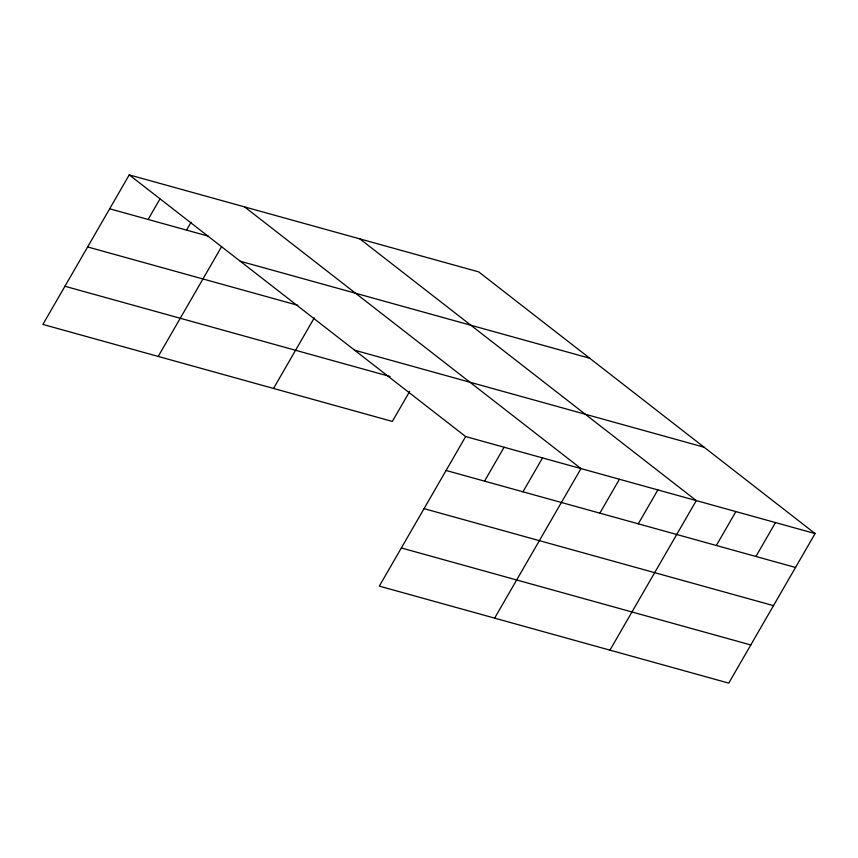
<?xml version="1.0" encoding="UTF-8"?>
<svg xmlns="http://www.w3.org/2000/svg" width="858" height="858" viewBox="0 0 858 858"><rect width="100%" height="100%" fill="white"/><g stroke="black" fill="none" stroke-linecap="round" stroke-linejoin="round"><path stroke-width="1.29" d="M815.1 533.569L465.658 436.572L379.311 586.121L728.753 683.118L815.1 533.569L478.689 271.879L129.247 174.882L42.9 324.431L392.342 421.428L409.706 391.355M148.112 219.455L159.856 199.11M186.551 230.116L191.109 222.211M158.215 356.435L221.643 246.568M273.53 388.449L314.264 317.9M484.523 481.145L504.096 447.243M522.962 491.816L542.535 457.915M494.626 618.135L580.973 468.586L244.562 206.885M599.839 513.159L619.412 479.257M638.277 523.83L657.85 489.929M609.941 650.139L696.288 500.589L359.877 238.899M716.323 545.484L735.896 511.582M755.919 556.477L775.493 522.576M109.674 208.784L208.333 236.165M240.261 261.24L589.703 358.236M87.634 246.943L297.769 305.276M354.633 350.214L704.086 447.211M64.929 286.261L390.111 376.523M446.085 470.474L795.527 567.47M424.045 508.644L773.498 605.641M401.34 547.962L750.793 644.959M129.247 174.882L465.658 436.572"/></g></svg>
